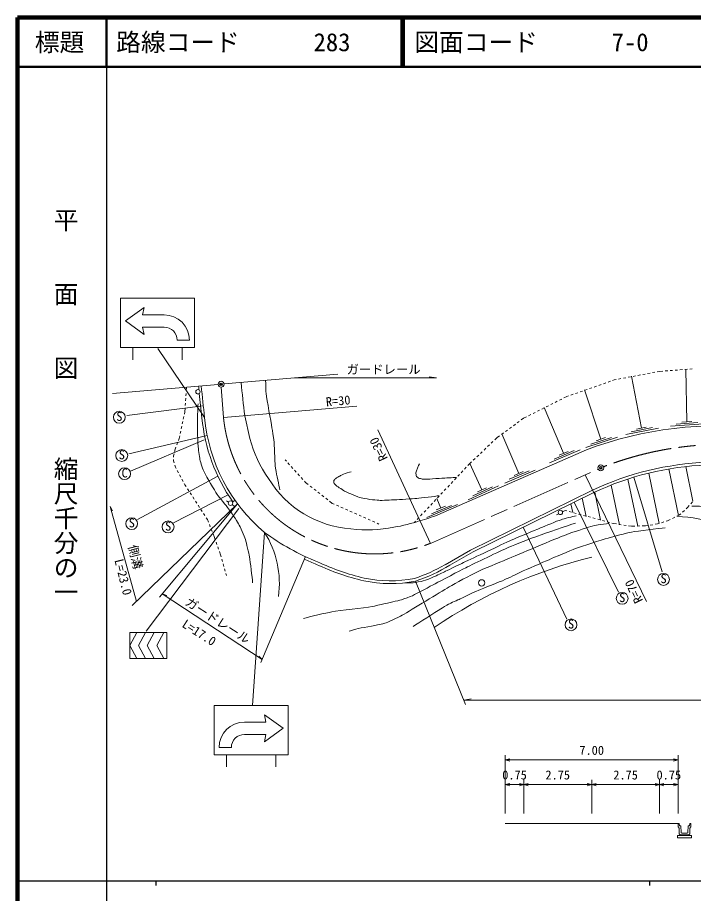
# Model space of a CAD drawing. Units: millimetres, scale not verified. Extents: x 40000 to 680000, y 20000 to 380000.
# Drawn here: x 40000 to 176919, y 202409 to 380000 of the extents above; entities that cross this region are included whole.
import ezdxf
from ezdxf.enums import TextEntityAlignment as Align

# ---------------------------------------------------------------- set-up
doc = ezdxf.new("R2010")
doc.units = ezdxf.units.MM
doc.header["$LTSCALE"] = 1000
doc.header["$PDMODE"] = 32
doc.header["$PDSIZE"] = 500
doc.linetypes.add('CHAIN', pattern=[18.5, 12, -1.5, 3.5, -1.5])
for name, color, linetype, lineweight in [('M-BGD', 7, 'Continuous', 13), ('M-BMK', 2, 'CHAIN', 13), ('M-STR-HTXT', 7, 'Continuous', 13), ('M-TTL', 2, 'Continuous', 140), ('M-TTL-BAND', 7, 'Continuous', 25), ('M-TTL-LINE', 7, 'Continuous', 50), ('M-TTL-TXT', 7, 'Continuous', 13), ('M-WORK', 1, 'Continuous', 13)]:
    doc.layers.add(name, color=color, linetype=linetype, lineweight=lineweight)
doc.layers.add('M-OTRS', color=6, linetype='Continuous')
doc.styles.add('@ＭＳ ゴシック', font='')
doc.styles.add('ＭＳ ゴシック', font='')
doc.styles.get('@ＭＳ ゴシック').set_extended_font_data('@MS Gothic')
doc.styles.get('ＭＳ ゴシック').set_extended_font_data('MS Gothic')

msp = doc.modelspace()

# ---------------------------------------------------------------- linework, layer by layer
at = {"layer": 'M-BGD'}
for centre in [(81236, 305651), (158142, 288697)]:
    msp.add_circle(centre, 600, dxfattribs=at)
msp.add_point((158142, 288697), dxfattribs=at)
at = {"layer": 'M-BMK'}
for p, q in [((81279, 305052), (81720, 298901)), ((123621, 273393), (157593, 288454))]:
    msp.add_line(p, q, dxfattribs=at)
for centre, radius, start, end in [((112345, 302038), 30785, 185.84971, 291.4871), ((183110, 225858), 67618, 83.45553, 111.16134)]:
    msp.add_arc(centre, radius, start, end, dxfattribs=at)
at = {"layer": 'M-OTRS'}
msp.add_point((81236, 305651), dxfattribs=at)
at = {"layer": 'M-STR-HTXT'}
for p, q in [((96071, 306930), (124900, 306930)), ((123400, 307180), (124900, 306930)), ((63242, 260775), (84583, 281414)), ((84583, 281414), (68740, 262515)), ((89310, 249219), (98299, 270705)), ((130736, 240734), (120612, 265732)), ((89579, 249863), (88870, 250545)), ((131881, 241860), (130381, 241610)), ((130381, 241610), (250916, 241610))]:
    msp.add_line(p, q, dxfattribs=at)
for points in [[(64078, 261583), (58769, 280862), (59203, 279979)], [(89579, 249863), (69301, 263185), (70209, 262808)]]:
    msp.add_lwpolyline(points, dxfattribs=at)
at = {"layer": 'M-TTL'}
for p, q in [((40000, 380000), (40000, 20000)), ((680000, 380000), (40000, 380000))]:
    msp.add_line(p, q, dxfattribs=at)
at = {"layer": 'M-TTL-BAND'}
for p, q in [((58000, 370000), (58000, 20000)), ((40000, 205000), (579000, 205000)), ((68000, 205000), (68000, 204000)), ((168000, 205000), (168000, 204000))]:
    msp.add_line(p, q, dxfattribs=at)
at = {"layer": 'M-TTL-LINE'}
for p, q in [((58000, 380000), (58000, 370000)), ((117750, 380000), (117750, 370000)), ((118250, 380000), (118250, 370000)), ((40000, 370000), (680000, 370000))]:
    msp.add_line(p, q, dxfattribs=at)
at = {"layer": 'M-WORK'}
for p, q in [((65637, 321223), (65337, 319723)), ((69687, 319723), (65337, 319723)), ((69687, 317223), (65337, 317223)), ((65637, 315723), (65337, 317223)), ((74837, 314573), (72337, 314573)), ((63337, 310618), (63337, 313073)), ((68448, 312909), (77901, 298918)), ((73337, 310618), (73337, 313073)), ((81834, 305702), (104883, 307689)), ((166386, 296761), (164342, 307277)), ((165176, 307344), (164685, 307250)), ((166159, 307531), (165667, 307437)), ((167141, 307718), (166650, 307624)), ((168123, 307905), (167632, 307811)), ((169106, 308092), (168615, 307998)), ((169960, 308254), (169597, 308185)), ((170699, 308310), (169960, 308254)), ((171696, 308385), (171197, 308348)), ((172693, 308461), (172194, 308423)), ((173690, 308536), (173191, 308498)), ((174687, 308611), (174189, 308574)), ((175684, 308687), (175186, 308649)), ((175581, 298052), (175395, 308715)), ((176681, 308762), (176183, 308724)), ((59229, 303753), (80638, 305599)), ((158192, 305586), (157720, 305421)), ((159136, 305916), (158664, 305751)), ((160080, 306246), (159608, 306081)), ((160884, 306527), (160552, 306411)), ((161247, 306596), (160884, 306527)), ((162229, 306783), (161738, 306689)), ((163211, 306970), (162720, 306876)), ((164194, 307157), (163703, 307063)), ((74129, 303804), (74098, 303305)), ((74206, 305045), (74160, 304303)), ((153472, 303936), (153000, 303771)), ((154416, 304266), (153944, 304101)), ((158135, 294513), (154880, 304532)), ((155360, 304596), (154888, 304431)), ((156304, 304926), (155832, 304761)), ((157248, 305256), (156776, 305091)), ((74067, 302806), (74036, 302307)), ((149333, 302192), (148887, 301967)), ((150226, 302642), (149780, 302417)), ((151251, 303160), (150672, 302868)), ((151584, 303276), (151251, 303160)), ((152528, 303606), (152056, 303441)), ((62147, 299295), (77622, 301289)), ((73944, 300809), (73898, 300068)), ((74006, 301808), (73975, 301309)), ((108755, 301208), (81720, 298901)), ((145762, 300389), (145316, 300164)), ((146655, 300840), (146209, 300615)), ((150611, 291647), (146661, 300952)), ((147548, 301291), (147102, 301065)), ((148441, 301741), (147994, 301516)), ((73687, 299085), (73582, 298596)), ((73898, 300068), (73792, 299574)), ((86026, 299268), (87062, 294678)), ((142505, 298745), (142050, 298414)), ((143084, 299038), (142505, 298745)), ((143977, 299488), (143531, 299263)), ((144870, 299939), (144423, 299713)), ((73267, 297129), (73162, 296641)), ((73477, 298107), (73372, 297618)), ((140028, 296944), (139624, 296650)), ((140837, 297532), (140433, 297238)), ((141646, 298120), (141241, 297826)), ((169814, 296755), (163210, 295472)), ((168608, 296857), (164289, 296018)), ((167368, 296952), (165404, 296571)), ((178983, 297629), (172271, 297159)), ((177798, 297877), (173409, 297570)), ((176578, 298122), (174583, 297983)), ((62552, 291554), (78437, 295226)), ((72847, 295174), (72741, 294680)), ((73057, 296152), (72952, 295663)), ((113017, 296379), (123621, 273393)), ((137147, 294849), (136664, 294388)), ((137602, 295180), (137147, 294849)), ((138411, 295768), (138006, 295474)), ((141516, 287548), (138096, 295605)), ((139219, 296356), (138815, 296062)), ((161539, 294925), (155140, 292846)), ((160330, 294879), (156145, 293519)), ((159087, 294822), (157184, 294204)), ((62907, 288050), (77831, 294392)), ((72415, 293807), (72240, 293338)), ((72741, 294680), (72590, 294275)), ((135580, 293351), (135218, 293006)), ((136302, 294042), (135941, 293697)), ((71705, 291558), (71608, 291138)), ((71915, 292465), (71817, 292045)), ((72066, 292870), (71915, 292465)), ((155270, 292367), (125142, 279185)), ((133411, 291278), (133050, 290933)), ((134134, 291969), (133772, 291624)), ((134857, 292660), (134495, 292315)), ((153966, 292353), (147772, 289725)), ((152765, 292202), (148715, 290483)), ((151532, 292037), (149691, 291256)), ((71608, 291138), (71608, 290881)), ((71608, 290381), (71608, 290123)), ((71608, 290123), (71727, 289714)), ((94231, 290334), (94452, 290089)), ((94786, 289717), (95121, 289345)), ((131965, 289896), (131483, 289435)), ((134071, 284257), (131616, 289571)), ((132688, 290587), (132327, 290242)), ((71866, 289234), (71985, 288825)), ((71985, 288825), (72106, 288598)), ((72342, 288157), (72577, 287716)), ((95455, 288973), (95789, 288601)), ((96124, 288229), (96458, 287858)), ((130216, 288088), (129873, 287724)), ((130901, 288816), (130558, 288452)), ((131483, 289435), (131244, 289181)), ((144871, 288255), (138677, 285626)), ((143670, 288104), (139620, 286385)), ((142437, 287939), (140596, 287157)), ((171942, 288476), (173918, 279034)), ((175355, 288959), (176824, 281940)), ((64287, 278263), (80594, 286993)), ((72812, 287274), (73047, 286833)), ((73283, 286392), (73518, 285951)), ((96792, 287486), (97126, 287114)), ((97461, 286742), (97795, 286370)), ((98129, 285998), (98350, 285753)), ((128845, 286631), (128503, 286267)), ((129531, 287360), (129188, 286996)), ((167384, 261614), (154968, 287290)), ((163631, 286426), (165631, 276871)), ((170610, 267645), (164833, 286802)), ((167855, 287627), (169989, 277433)), ((73753, 285510), (73874, 285283)), ((73874, 285283), (74128, 284891)), ((74399, 284472), (74671, 284052)), ((98350, 285753), (98895, 285324)), ((99288, 285015), (99681, 284706)), ((100074, 284397), (100468, 284088)), ((126790, 284446), (126447, 284082)), ((127475, 285175), (127133, 284810)), ((128160, 285903), (127818, 285539)), ((137402, 285069), (131294, 282247)), ((156471, 284182), (131749, 272035)), ((136207, 284880), (132212, 283034)), ((134979, 284676), (133163, 283837)), ((160274, 285222), (161958, 277179)), ((71595, 277578), (82686, 283202)), ((74943, 283632), (75214, 283212)), ((75486, 282793), (75757, 282373)), ((100861, 283779), (101254, 283470)), ((101647, 283161), (102040, 282852)), ((102433, 282543), (102826, 282234)), ((125754, 280549), (124928, 282513)), ((125420, 282989), (125077, 282625)), ((126105, 283718), (125762, 283354)), ((156711, 283687), (132305, 271695)), ((154391, 282547), (155161, 278869)), ((156910, 283780), (158106, 278071)), ((76029, 281953), (76301, 281533)), ((76572, 281113), (76844, 280694)), ((82341, 282031), (82738, 281750)), ((83465, 281237), (83972, 280878)), ((83623, 281802), (84073, 282118)), ((103219, 281924), (103764, 281496)), ((103764, 281496), (104146, 281325)), ((104603, 281121), (105060, 280918)), ((105516, 280714), (105973, 280510)), ((129111, 281244), (122909, 278636)), ((123364, 280804), (123021, 280440)), ((124049, 281533), (123707, 281168)), ((127910, 281097), (123854, 279392)), ((124734, 282261), (124392, 281897)), ((126676, 280936), (124832, 280161)), ((152095, 281419), (152471, 279624)), ((161740, 263483), (152766, 281749)), ((175706, 280640), (175460, 280411)), ((176048, 281047), (175706, 280640)), ((176692, 281812), (176370, 281429)), ((84850, 280467), (66084, 255602)), ((77116, 280274), (77387, 279854)), ((77659, 279434), (77930, 279015)), ((106429, 280307), (106886, 280103)), ((107343, 279899), (107799, 279696)), ((108256, 279492), (108713, 279288)), ((109169, 279085), (109626, 278881)), ((121994, 279348), (121651, 278983)), ((122679, 280076), (122336, 279712)), ((149160, 279189), (149596, 279404)), ((150394, 279797), (150951, 280072)), ((151244, 279992), (150951, 280072)), ((152209, 279728), (151727, 279860)), ((153173, 279464), (152691, 279596)), ((154138, 279200), (153656, 279332)), ((155102, 278936), (154620, 279068)), ((174120, 279156), (173572, 278889)), ((174365, 279386), (174120, 279156)), ((175095, 280069), (174730, 279727)), ((78202, 278595), (78455, 278203)), ((78455, 278203), (78671, 277662)), ((78856, 277198), (79041, 276733)), ((110082, 278677), (110539, 278473)), ((110996, 278270), (111452, 278066)), ((111909, 277862), (112366, 277659)), ((112822, 277455), (113204, 277285)), ((120623, 277891), (120384, 277637)), ((121309, 278619), (120966, 278255)), ((156067, 278672), (155585, 278804)), ((157031, 278408), (156549, 278540)), ((157996, 278144), (157514, 278276)), ((158961, 277880), (158478, 278012)), ((159925, 277617), (159443, 277749)), ((160701, 277404), (160407, 277485)), ((161298, 277318), (160701, 277404)), ((162288, 277176), (161793, 277247)), ((163277, 277033), (162782, 277104)), ((168665, 277180), (168172, 277099)), ((169625, 277338), (169159, 277262)), ((169933, 277432), (169625, 277338)), ((170889, 277725), (170411, 277579)), ((171674, 277966), (171367, 277872)), ((172223, 278233), (171674, 277966)), ((173122, 278671), (172673, 278452)), ((79226, 276268), (79410, 275804)), ((79595, 275339), (79811, 274798)), ((87571, 240508), (90020, 275624)), ((151238, 258041), (142392, 276652)), ((164369, 276875), (163772, 276962)), ((165041, 276891), (164369, 276875)), ((166041, 276914), (165541, 276903)), ((167212, 276942), (166541, 276926)), ((167679, 277018), (167212, 276942)), ((79811, 274798), (80053, 274114)), ((80219, 273642), (80386, 273171)), ((80553, 272699), (80719, 272228)), ((80886, 271757), (81128, 271072)), ((126589, 269062), (131749, 272035)), ((81128, 271072), (81245, 270655)), ((81380, 270174), (81516, 269693)), ((127565, 268965), (132305, 271695)), ((81651, 269211), (81786, 268730)), ((81921, 268249), (82056, 267767)), ((82192, 267286), (82309, 266869)), ((62719, 252680), (64137, 255309)), ((70245, 255309), (62719, 255309)), ((62719, 255309), (62719, 250051)), ((64472, 252680), (65889, 255309)), ((66250, 252680), (67667, 255309)), ((68234, 252680), (69652, 255309)), ((70245, 250051), (70245, 255309)), ((62719, 252680), (64137, 250051)), ((64472, 252680), (65889, 250051)), ((66250, 252680), (67667, 250051)), ((68234, 252680), (69652, 250051)), ((62719, 250051), (70245, 250051)), ((90020, 238658), (90320, 237158)), ((85970, 237158), (90320, 237158)), ((85970, 234658), (90320, 234658)), ((90020, 233158), (90320, 234658)), ((80820, 232008), (83320, 232008)), ((82320, 228053), (82320, 230508)), ((92320, 228053), (92320, 230508)), ((138800, 218606), (138800, 230473)), ((138800, 229473), (139700, 229723)), ((138800, 229473), (173800, 229473)), ((138800, 229473), (139700, 229223)), ((173800, 229473), (172900, 229723)), ((173800, 229473), (172900, 229223)), ((173800, 218606), (173800, 230473)), ((138800, 224473), (139700, 224723)), ((138800, 224473), (142550, 224473)), ((138800, 224473), (139700, 224223)), ((142550, 224473), (141650, 224723)), ((142550, 224473), (141650, 224223)), ((142550, 218606), (142550, 225473)), ((142550, 224473), (143450, 224723)), ((142550, 224473), (156300, 224473)), ((142550, 224473), (143450, 224223)), ((156300, 224473), (155400, 224723)), ((156300, 224473), (155400, 224223)), ((156300, 218606), (156300, 225473)), ((156300, 224473), (157200, 224723)), ((156300, 224473), (170050, 224473)), ((156300, 224473), (157200, 224223)), ((170050, 224473), (169150, 224723)), ((170050, 224473), (169150, 224223)), ((170050, 218606), (170050, 225473)), ((170050, 224473), (170950, 224723)), ((170050, 224473), (173800, 224473)), ((170050, 224473), (170950, 224223)), ((173800, 224473), (172900, 224723)), ((173800, 224473), (172900, 224223)), ((138800, 216606), (173800, 216606)), ((173800, 216606), (174050, 216606)), ((173800, 216606), (173800, 215906)), ((173800, 215906), (174050, 215656)), ((174050, 216606), (174075, 216131)), ((174050, 215656), (174050, 214481)), ((174075, 216131), (174350, 216131)), ((174350, 216131), (174400, 214781)), ((175850, 216131), (175800, 214781)), ((176125, 216131), (175850, 216131)), ((176150, 216606), (176125, 216131)), ((176400, 216606), (176150, 216606)), ((176150, 215656), (176400, 215906)), ((176150, 214481), (176150, 215656)), ((176400, 215906), (176400, 216606)), ((173700, 214181), (173700, 213681)), ((174200, 214181), (173700, 214181)), ((173700, 213681), (176500, 213681)), ((174050, 214481), (174200, 214331)), ((174200, 214331), (174200, 214181)), ((174200, 214331), (176000, 214331)), ((174200, 214181), (176000, 214181)), ((174550, 214631), (175650, 214631)), ((176000, 214331), (176150, 214481)), ((176000, 214181), (176000, 214331)), ((176500, 214181), (176000, 214181)), ((176500, 213681), (176500, 214181))]:
    msp.add_line(p, q, dxfattribs=at)
for points in [[(75837, 313073), (60837, 313073), (60837, 323073), (75837, 323073)], [(79820, 230508), (94820, 230508), (94820, 240508), (79820, 240508)]]:
    msp.add_lwpolyline(points, close=True, dxfattribs=at)
for points in [[(65637, 321223), (61837, 318473), (65637, 315723)], [(90020, 238658), (93820, 235908), (90020, 233158)]]:
    msp.add_lwpolyline(points, dxfattribs=at)
for centre, radius in [((76539, 304125), 450), ((60614, 298965), 1200), ((61110, 291198), 1200), ((61683, 287507), 1200), ((83141, 281549), 450), ((149965, 279661), 450), ((63133, 277388), 1200), ((70504, 276727), 1200), ((170853, 266082), 1200), ((134023, 265378), 648), ((162477, 262241), 1200), ((152112, 256883), 1200)]:
    msp.add_circle(centre, radius, dxfattribs=at)
for centre, radius, start, end in [((69687, 314573), 5150, 0, 90), ((69687, 314573), 2650, 0, 90), ((264145, 321750), 179532, 185.03238, 187.19357), ((255516, 321003), 179532, 185.03238, 185.26563), ((255516, 321003), 179532, 185.50903, 187.08211), ((256063, 321053), 179532, 185.03238, 187.08211), ((112345, 302038), 35135, 185.17626, 215.16777), ((112345, 302038), 34585, 185.17626, 229.79562), ((182177, 220652), 76597, 83.21898, 110.56539), ((111016, 300852), 24736, 194.4518, 215.43622), ((181955, 230023), 59855, 92.21403, 115.19825), ((181955, 230023), 59305, 92.31407, 115.19262), ((108939, 297437), 21123, 211.15257, 266.21977), ((176859, 260109), 20850, 57.12005, 90.68669), ((116804, 298933), 21436, 282.62264, 292.88949), ((172296, 248808), 30079, 71.25446, 87.38811), ((112322, 302933), 26550, 278.50342, 290.19871), ((73894, 265314), 19140, 351.94163, 32.59389), ((118538, 314198), 47971, 233.52462, 248.27639), ((111016, 300852), 24736, 261.93612, 282.20935), ((118538, 314198), 48521, 245.07189, 248.27422), ((180094, 174503), 98995, 103.90002, 124.22809), ((121399, 313652), 49156, 244.93878, 256.73902), ((121371, 313664), 48606, 244.93878, 256.73902), ((108780, 300207), 35877, 288.89385, 299.76121), ((108817, 300196), 36427, 288.89385, 300.97563), ((115549, 291291), 26055, 257.98045, 281.20666), ((115533, 291300), 25505, 257.98045, 280.99599), ((85970, 232008), 5150, 90, 180), ((85970, 232008), 2650, 90, 180), ((174550, 214781), 150, 180, 270), ((175650, 214781), 150, 270, 360)]:
    msp.add_arc(centre, radius, start, end, dxfattribs=at)
for points, knots in [([(90221, 306425), (90249, 306248), (90303, 305711), (90311, 305532), (90327, 305182), (90295, 304127), (90344, 303780), (90540, 302378), (91299, 298201), (91534, 296805), (91616, 296317), (91875, 294852), (91931, 294359), (91981, 293915), (92042, 292573), (92063, 292126), (92083, 291696), (92107, 290407), (92134, 289977), (92154, 289641), (92240, 288633), (92299, 288301), (92443, 287489), (92953, 285066), (93149, 284264)], [0, 0, 0, 0, 1, 1, 1, 2, 2, 2, 3, 3, 3, 4, 4, 4, 5, 5, 5, 6, 6, 6, 7, 7, 7, 8, 8, 8, 8]), ([(76563, 301689), (76506, 300831), (76421, 298252), (76421, 297392), (76422, 296556), (76507, 294050), (76570, 293217), (76613, 292647), (76817, 290940), (76948, 290384), (77074, 289844), (77599, 288260), (77845, 287763), (78304, 286833), (79880, 284144), (80456, 283282), (80863, 282673), (82315, 281017), (82746, 280425), (83176, 279835), (84404, 278020), (84753, 277379), (85086, 276769), (85927, 274852), (86146, 274192), (86375, 273500), (86865, 271362), (86986, 270642), (87159, 269604), (87536, 266469), (87614, 265420)], [0, 0, 0, 0, 1, 1, 1, 2, 2, 2, 3, 3, 3, 4, 4, 4, 5, 5, 5, 6, 6, 6, 7, 7, 7, 8, 8, 8, 9, 9, 9, 10, 10, 10, 10]), ([(128908, 286738), (128313, 286716), (126530, 286634), (125935, 286601), (125452, 286574), (124006, 286456), (123522, 286436), (123214, 286423), (122286, 286410), (121978, 286436), (121828, 286448), (121383, 286560), (121246, 286624), (121146, 286671), (120872, 286880), (120821, 286979), (120756, 287106), (120671, 287547), (120703, 287687), (120792, 288071), (121220, 289183), (121412, 289528)], [0, 0, 0, 0, 1, 1, 1, 2, 2, 2, 3, 3, 3, 4, 4, 4, 5, 5, 5, 6, 6, 6, 7, 7, 7, 7]), ([(125440, 283057), (124534, 282920), (121806, 282585), (120894, 282500), (120004, 282417), (117325, 282261), (116432, 282217), (115778, 282185), (113813, 282080), (113160, 282118), (112440, 282160), (110287, 282429), (109590, 282614), (108928, 282789), (107030, 283598), (106417, 283903), (106014, 284103), (104890, 284853), (104533, 285126), (104417, 285214), (104132, 285558), (104075, 285692), (104039, 285775), (104062, 286059), (104098, 286141), (104142, 286239), (104368, 286477), (104452, 286542), (104602, 286658), (105090, 286947), (105255, 287038), (105407, 287122), (105872, 287356), (106034, 287416), (106336, 287527), (107257, 287810), (107569, 287888)], [0, 0, 0, 0, 1, 1, 1, 2, 2, 2, 3, 3, 3, 4, 4, 4, 5, 5, 5, 6, 6, 6, 7, 7, 7, 8, 8, 8, 9, 9, 9, 10, 10, 10, 11, 11, 11, 12, 12, 12, 12]), ([(153130, 278974), (152513, 278866), (150687, 278397), (150094, 278195), (149244, 277906), (146758, 276867), (145929, 276524), (144735, 276030), (141157, 274543), (139979, 274012), (138042, 273138), (132279, 270407), (130357, 269499), (129627, 269154), (127448, 268097), (126721, 267747), (126232, 267512), (124771, 266789), (124273, 266574), (123856, 266393), (122586, 265893), (122148, 265771), (121759, 265662), (120558, 265461), (120156, 265420), (119819, 265386), (118800, 265373), (118463, 265399)], [0, 0, 0, 0, 1, 1, 1, 2, 2, 2, 3, 3, 3, 4, 4, 4, 5, 5, 5, 6, 6, 6, 7, 7, 7, 8, 8, 8, 9, 9, 9, 9]), ([(153013, 277500), (151469, 277005), (146865, 275433), (145340, 274879), (144163, 274452), (140654, 273105), (139509, 272599), (137745, 271818), (132532, 269305), (130804, 268448), (129547, 267825), (125828, 265850), (124585, 265200), (123663, 264717), (120915, 263229), (119975, 262782), (119554, 262582), (118240, 262099), (117793, 261969), (117079, 261763), (114901, 261273), (114176, 261105), (113706, 260995), (112297, 260654), (111820, 260580), (110198, 260331), (105305, 259775), (103689, 259494), (102526, 259293), (99072, 258499), (97937, 258172)], [0, 0, 0, 0, 1, 1, 1, 2, 2, 2, 3, 3, 3, 4, 4, 4, 5, 5, 5, 6, 6, 6, 7, 7, 7, 8, 8, 8, 9, 9, 9, 10, 10, 10, 10]), ([(159752, 277397), (159328, 277375), (158058, 277237), (157639, 277167), (157327, 277115), (156406, 276883), (156104, 276789), (155135, 276490), (152229, 275577), (151283, 275208), (148806, 274240), (141456, 271137), (139002, 270111), (137803, 269609), (134191, 268129), (133018, 267567), (131879, 267022), (128548, 265212), (127455, 264578), (125524, 263459), (119827, 259940), (117902, 258810), (117571, 258615), (116530, 258123), (116183, 257960), (115879, 257816), (114964, 257389), (114648, 257275), (114402, 257186), (113637, 256997), (113380, 256944), (112417, 256747), (109509, 256242), (108550, 256028), (108270, 255966), (107454, 255687), (107195, 255566)], [0, 0, 0, 0, 1, 1, 1, 2, 2, 2, 3, 3, 3, 4, 4, 4, 5, 5, 5, 6, 6, 6, 7, 7, 7, 8, 8, 8, 9, 9, 9, 10, 10, 10, 11, 11, 11, 12, 12, 12, 12]), ([(171201, 276561), (169825, 276450), (165717, 275915), (164359, 275669), (163396, 275495), (160553, 274742), (159614, 274465), (158283, 274073), (154319, 272804), (153017, 272326), (151927, 271926), (148730, 270536), (147662, 270079), (146506, 269583), (143044, 268078), (141898, 267560), (141252, 267269), (139355, 266312), (138705, 266033), (137633, 265572), (134362, 264319), (133290, 263858), (132553, 263541), (130390, 262482), (129663, 262141), (129189, 261919), (127752, 261282), (127288, 261041), (126964, 260873), (126038, 260290), (125730, 260096), (124603, 259388), (121231, 257249), (120110, 256531)], [0, 0, 0, 0, 1, 1, 1, 2, 2, 2, 3, 3, 3, 4, 4, 4, 5, 5, 5, 6, 6, 6, 7, 7, 7, 8, 8, 8, 9, 9, 9, 10, 10, 10, 11, 11, 11, 11])]:
    msp.add_open_spline(points, degree=3, knots=knots, dxfattribs=at)

# ---------------------------------------------------------------- texts
at = {"layer": 'M-STR-HTXT', "style": 'ＭＳ ゴシック'}
msp.add_text('ガードレール', height=1833, dxfattribs=at).set_placement((114148, 307189), align=Align.BOTTOM_CENTER)
for s, rotation, p in [('側溝', 284, (62478, 270268)), ('L=23.0', 284, (59985, 266225)), ('ガードレール', 327.3, (79779, 256546)), ('L=17.0', 327.3, (76008, 254070))]:
    msp.add_text(s, height=1833, rotation=rotation, dxfattribs=at).set_placement(p, align=Align.BOTTOM_CENTER)
at = {"layer": 'M-TTL-BAND', "style": '@ＭＳ ゴシック'}
for s, p in [('平\u3000\u3000面\u3000\u3000図', (49777, 306475)), ('縮尺千分の一', (49777, 261030))]:
    msp.add_text(s, height=3666, rotation=270, dxfattribs=at).set_placement(p, align=Align.MIDDLE_RIGHT)
at = {"layer": 'M-TTL-TXT', "style": 'ＭＳ ゴシック'}
msp.add_text('標題', height=3666, dxfattribs=at).set_placement((48500, 375000), align=Align.MIDDLE_CENTER)
for s, p in [('路線コード      283', (60000, 375000)), ('図面コード      7-0', (120380, 375000))]:
    msp.add_text(s, height=3666, dxfattribs=at).set_placement(p, align=Align.MIDDLE_LEFT)
at = {"layer": 'M-WORK', "style": 'ＭＳ ゴシック'}
for s, rotation, p in [('R=30', 4.998, (105073, 300832)), ('R=30', 115.998, (114440, 293123)), ('R=70', 115.998, (166136, 264276))]:
    msp.add_text(s, height=1833, rotation=rotation, dxfattribs=at).set_placement(p, align=Align.BOTTOM_CENTER)
for s, p in [('S', (60623, 297663)), ('S', (61119, 289896)), ('C', (61692, 286205)), ('S', (63142, 276086)), ('S', (70513, 275425)), ('S', (170862, 264780)), ('S', (162486, 260939)), ('S', (152120, 255580)), ('7.00', (156300, 229973)), ('0.75', (140675, 224973)), ('2.75', (149425, 224973)), ('2.75', (163175, 224973)), ('0.75', (171925, 224973))]:
    msp.add_text(s, height=1833, dxfattribs=at).set_placement(p, align=Align.BOTTOM_CENTER)

doc.saveas('drawing.dxf')
